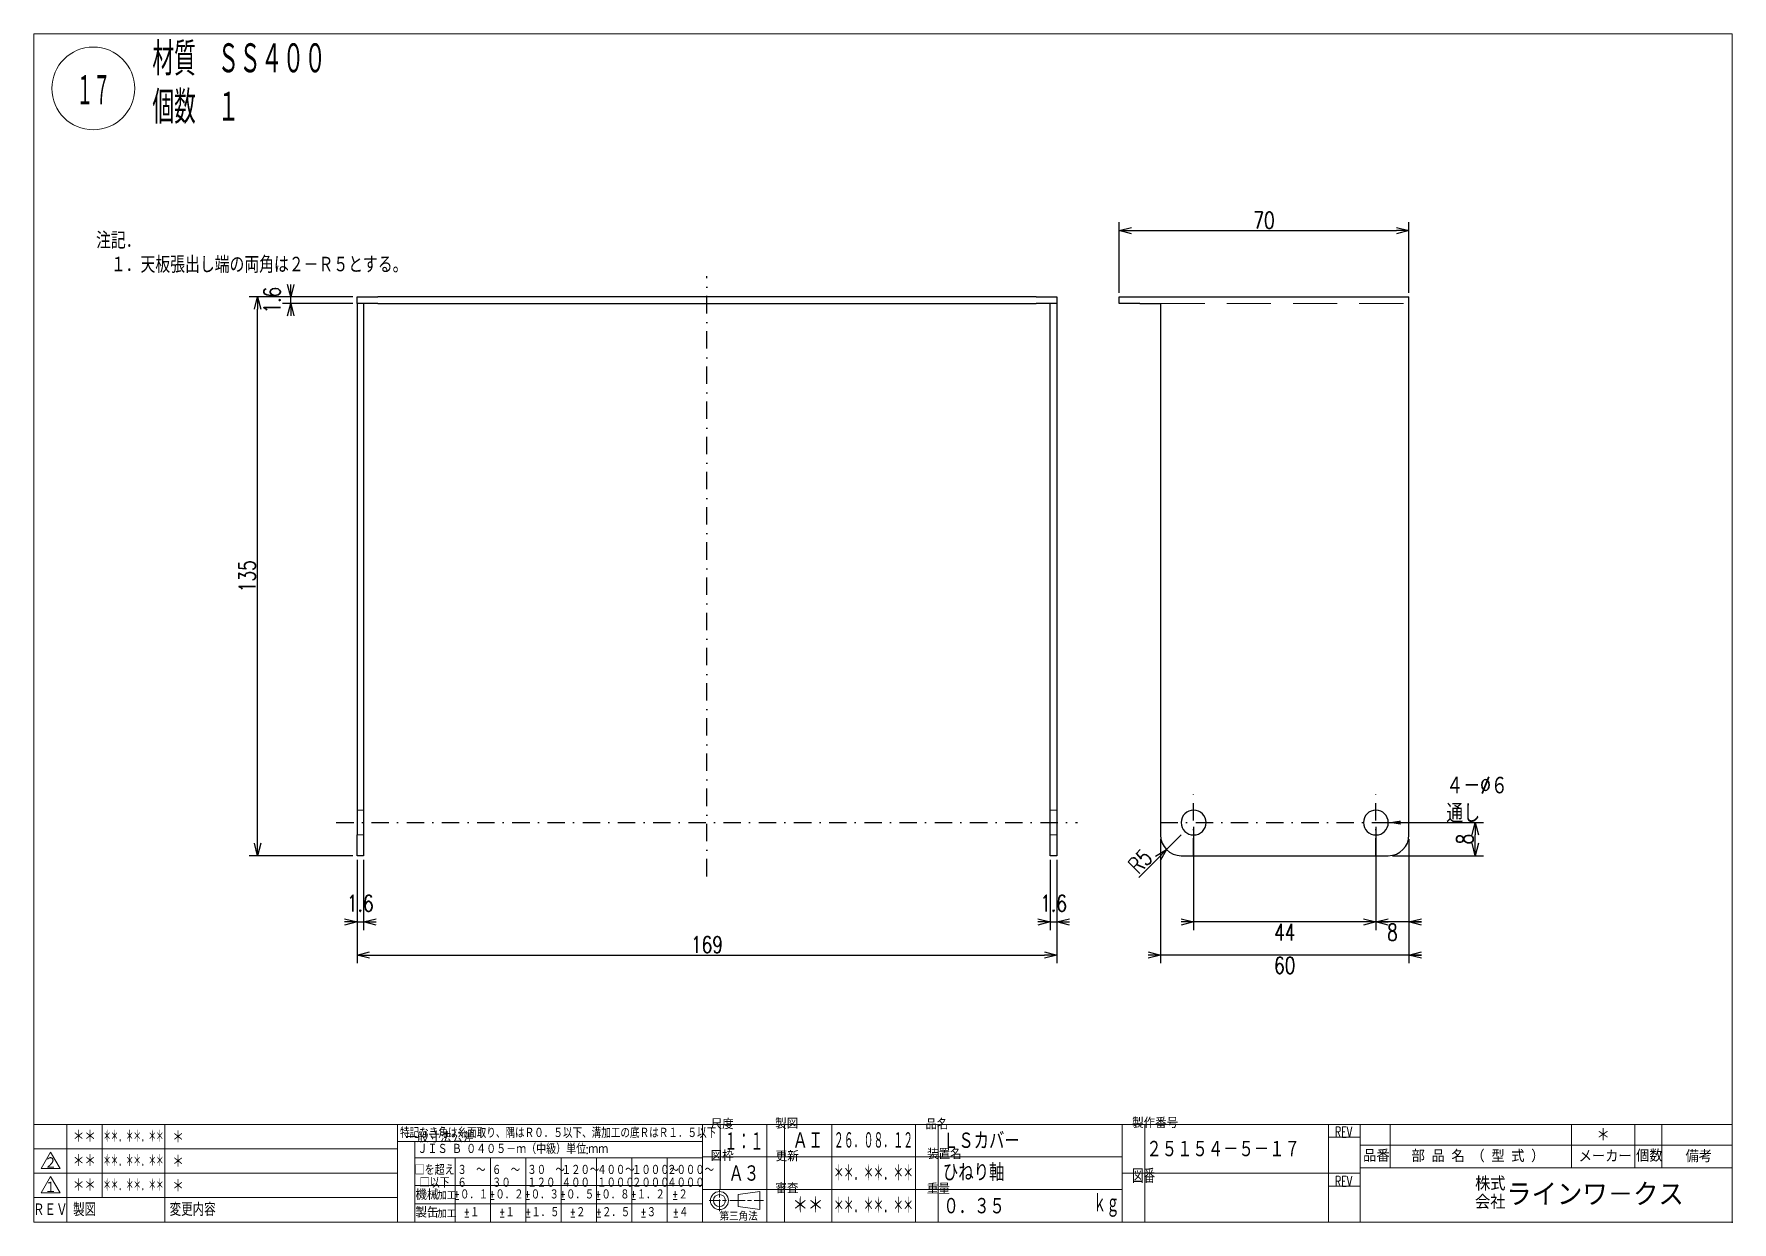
# Model space of a CAD drawing. Header units: millimetres. Extents: x 5 to 415, y 5 to 292.
import ezdxf

# ---------------------------------------------------------------- set-up
doc = ezdxf.new("R2010")
doc.units = ezdxf.units.MM
doc.header["$LTSCALE"] = 8.4
doc.linetypes.add('DASHDOT', pattern=[1, 0.5, -0.25, 0, -0.25])
doc.linetypes.add('HIDDEN', pattern=[1.905, 1.27, -0.635])
for name, color, linetype in [('1', 7, 'CONTINUOUS'), ('2', 7, 'CONTINUOUS'), ('254', 7, 'CONTINUOUS')]:
    doc.layers.add(name, color=color, linetype=linetype)
doc.styles.add('GMM001', font='txt.shx', dxfattribs={"bigfont": 'bigfont.shx'})
doc.styles.add('GMM003', font='txt.shx', dxfattribs={"width": 0.91125, "bigfont": 'bigfont.shx'})
doc.styles.add('GMM004', font='txt.shx', dxfattribs={"width": 0.666667, "bigfont": 'bigfont.shx'})
doc.styles.add('GMM007', font='txt.shx', dxfattribs={"width": 0.625, "bigfont": 'bigfont.shx'})
doc.styles.add('GMM008', font='txt.shx', dxfattribs={"width": 0.8, "bigfont": 'bigfont.shx'})
doc.styles.add('GMM009', font='txt.shx', dxfattribs={"width": 0.493827, "bigfont": 'bigfont.shx'})
doc.styles.add('GMM010', font='txt.shx', dxfattribs={"width": 0.7, "bigfont": 'bigfont.shx'})
doc.styles.add('GMM011', font='txt.shx', dxfattribs={"width": 0.95, "bigfont": 'bigfont.shx'})
doc.styles.add('GMM012', font='txt.shx', dxfattribs={"width": 1.066667, "bigfont": 'bigfont.shx'})
doc.styles.add('GMM014', font='txt.shx', dxfattribs={"width": 0.827273, "bigfont": 'bigfont.shx'})
doc.styles.add('GMM015', font='txt.shx', dxfattribs={"width": 0.411523, "bigfont": 'bigfont.shx'})
doc.styles.add('STANDARD1', font='TXT', dxfattribs={"bigfont": 'BIGFONT'})
doc.styles.add('VF001', font='txt.shx', dxfattribs={"width": 0.548697})
doc.styles.add('VF002', font='txt.shx', dxfattribs={"width": 0.428571})
doc.styles.add('VF003', font='txt.shx', dxfattribs={"width": 0.75})
doc.dimstyles.new('GEN001', dxfattribs={"dimtxt": 4, "dimasz": 3, "dimexe": 2, "dimexo": 1, "dimgap": 0.5, "dimtad": 3, "dimdsep": 46, "dimtxsty": 'VF003', "dimblk1": 'OPEN30', "dimblk2": 'OPEN30', "dimsah": 1, "dimcen": 1, "dimclrd": 3, "dimclre": 3, "dimclrt": 7, "dimazin": 3, "dimtfac": 1, "dimtmove": 0, "dimatfit": 3})
doc.dimstyles.new('GEN002', dxfattribs={"dimtxt": 4, "dimasz": 3, "dimexe": 2, "dimexo": 1, "dimgap": 0.5, "dimtad": 3, "dimdsep": 46, "dimtxsty": 'VF003', "dimblk1": 'OPEN30', "dimblk2": 'OPEN30', "dimsah": 1, "dimcen": 1, "dimclrd": 3, "dimclre": 3, "dimclrt": 7, "dimazin": 3, "dimtfac": 1, "dimtmove": 0, "dimatfit": 3})
doc.dimstyles.new('GEN003', dxfattribs={"dimtxt": 4, "dimasz": 3, "dimexe": 2, "dimexo": 1, "dimgap": 0.5, "dimtad": 3, "dimdsep": 46, "dimtxsty": 'VF003', "dimblk1": 'OPEN30', "dimblk2": 'OPEN30', "dimsah": 1, "dimcen": 1, "dimclrd": 3, "dimclre": 3, "dimclrt": 7, "dimazin": 3, "dimtfac": 1, "dimtmove": 0, "dimatfit": 3})
doc.dimstyles.new('GEN004', dxfattribs={"dimtxt": 4, "dimasz": 3, "dimexe": 2, "dimexo": 1, "dimgap": 0.5, "dimtad": 3, "dimdsep": 46, "dimtxsty": 'VF003', "dimblk1": 'OPEN30', "dimblk2": 'OPEN30', "dimsah": 1, "dimcen": 1, "dimclrd": 3, "dimclre": 3, "dimclrt": 7, "dimazin": 3, "dimtfac": 1, "dimtmove": 0, "dimatfit": 3})
doc.dimstyles.new('GEN005', dxfattribs={"dimtxt": 4, "dimasz": 3, "dimexe": 2, "dimexo": 1, "dimgap": 0.5, "dimtad": 3, "dimdsep": 46, "dimtxsty": 'VF003', "dimblk1": 'OPEN30', "dimblk2": 'OPEN30', "dimsah": 1, "dimcen": 1, "dimclrd": 3, "dimclre": 3, "dimclrt": 7, "dimazin": 3, "dimtfac": 1, "dimtmove": 0, "dimatfit": 3})
doc.dimstyles.new('GEN006', dxfattribs={"dimtxt": 4, "dimasz": 3, "dimexe": 2, "dimexo": 1, "dimgap": 0.5, "dimtad": 3, "dimdsep": 46, "dimtxsty": 'VF003', "dimblk1": 'OPEN30', "dimblk2": 'OPEN30', "dimsah": 1, "dimcen": 1, "dimclrd": 3, "dimclre": 3, "dimclrt": 7, "dimazin": 3, "dimtfac": 1, "dimtmove": 0, "dimatfit": 3})
doc.dimstyles.new('GEN007', dxfattribs={"dimtxt": 4, "dimasz": 3, "dimexe": 2, "dimexo": 1, "dimgap": 0.5, "dimtad": 3, "dimdsep": 46, "dimtxsty": 'VF003', "dimblk1": 'OPEN30', "dimblk2": 'OPEN30', "dimsah": 1, "dimcen": 1, "dimclrd": 3, "dimclre": 3, "dimclrt": 7, "dimazin": 3, "dimtfac": 1, "dimtmove": 0, "dimatfit": 3})
doc.dimstyles.new('GEN008', dxfattribs={"dimtxt": 4, "dimasz": 3, "dimexe": 2, "dimexo": 1, "dimgap": 0.5, "dimtad": 3, "dimdsep": 46, "dimtxsty": 'VF003', "dimblk1": 'OPEN30', "dimblk2": 'OPEN30', "dimsah": 1, "dimcen": 1, "dimclrd": 3, "dimclre": 3, "dimclrt": 7, "dimazin": 3, "dimtfac": 1, "dimtmove": 0, "dimatfit": 3})
doc.dimstyles.new('GEN009', dxfattribs={"dimtxt": 4, "dimasz": 3, "dimexe": 2, "dimexo": 1, "dimgap": 0.5, "dimtad": 3, "dimdsep": 46, "dimtxsty": 'VF003', "dimblk1": 'OPEN30', "dimblk2": 'OPEN30', "dimsah": 1, "dimcen": 1, "dimclrd": 3, "dimclre": 3, "dimclrt": 7, "dimazin": 3, "dimtfac": 1, "dimtmove": 0, "dimatfit": 3})
doc.dimstyles.new('GEN010', dxfattribs={"dimtxt": 4, "dimasz": 3, "dimexe": 2, "dimexo": 1, "dimgap": 0.5, "dimtad": 3, "dimdsep": 46, "dimtxsty": 'VF003', "dimblk1": 'OPEN30', "dimblk2": 'OPEN30', "dimsah": 1, "dimcen": 1, "dimclrd": 3, "dimclre": 3, "dimclrt": 7, "dimazin": 3, "dimtfac": 1, "dimtmove": 0, "dimatfit": 3})
doc.dimstyles.new('GEN011', dxfattribs={"dimtxt": 4, "dimasz": 3, "dimexe": 2, "dimexo": 1, "dimgap": 0.5, "dimtad": 3, "dimdsep": 46, "dimtxsty": 'VF003', "dimblk1": 'OPEN30', "dimblk2": 'OPEN30', "dimsah": 1, "dimcen": 1, "dimclrd": 3, "dimclre": 3, "dimclrt": 7, "dimazin": 3, "dimtfac": 1, "dimtmove": 0, "dimatfit": 3})
doc.dimstyles.new('GENLDR', dxfattribs={"dimtxt": 4, "dimasz": 3, "dimexe": 2, "dimexo": 1, "dimgap": 0.5, "dimtad": 3, "dimdsep": 46, "dimtxsty": 'VF003', "dimblk1": 'OPEN30', "dimblk2": 'OPEN30', "dimsah": 1, "dimcen": 1, "dimclrd": 3, "dimclre": 3, "dimclrt": 7, "dimazin": 3, "dimtfac": 1, "dimtmove": 0, "dimatfit": 3})

# ---------------------------------------------------------------- blocks, each defined once
blk = doc.blocks.new('BLOCK004')
at = {"layer": '2', "color": 7, "linetype": 'CONTINUOUS', "lineweight": 20}
for p, q in [((170.52, 12.75), (170.52, 12.12)), ((168.04, 10.2), (170.8, 10.2)), ((170.52, 11.88), (170.52, 10.97)), ((170.52, 10.45), (170.52, 7.67)), ((171.25, 10.2), (172.2, 10.2)), ((172.99, 10.2), (176.68, 10.2)), ((177.3, 10.2), (178.25, 10.2)), ((178.92, 10.2), (181.17, 10.2))]:
    blk.add_line(p, q, dxfattribs=at)
blk.add_lwpolyline([(175.06, 11.63), (180.26, 12.38), (180.26, 8.02), (175.06, 8.76)], close=True, dxfattribs=at)
for radius in [2.18, 1.44]:
    blk.add_circle((170.52, 10.2), radius, dxfattribs=at)
blk = doc.blocks.new('BLOCK005')
at = {"layer": '2', "color": 3, "linetype": 'CONTINUOUS', "lineweight": 9}
for p, q in [((92.76, 24.47), (166.44, 24.47)), ((96.97, 20.55), (166.44, 20.55)), ((106.7, 20.55), (106.7, 5)), ((115.24, 20.55), (115.24, 5)), ((123.77, 20.55), (123.77, 5)), ((132.3, 20.55), (132.3, 5)), ((140.84, 20.55), (140.84, 5)), ((149.37, 20.55), (149.37, 5)), ((157.9, 20.55), (157.9, 5)), ((96.97, 13.85), (106.7, 13.85)), ((106.7, 13.85), (115.24, 13.85)), ((115.24, 13.85), (123.77, 13.85)), ((123.77, 13.85), (132.3, 13.85)), ((132.3, 13.85), (140.84, 13.85)), ((140.84, 13.85), (149.37, 13.85)), ((149.37, 13.85), (157.9, 13.85)), ((157.9, 13.85), (166.44, 13.85)), ((96.97, 9.42), (106.7, 9.42)), ((106.7, 9.42), (115.24, 9.42)), ((115.24, 9.42), (123.77, 9.42)), ((123.77, 9.42), (132.3, 9.42)), ((132.3, 9.42), (140.84, 9.42)), ((140.84, 9.42), (149.37, 9.42)), ((149.37, 9.42), (157.9, 9.42)), ((157.9, 9.42), (166.44, 9.42))]:
    blk.add_line(p, q, dxfattribs=at)
at = {"layer": '2', "color": 1, "linetype": 'CONTINUOUS', "lineweight": 15}
blk.add_lwpolyline([(92.76, 5), (166.44, 5), (166.44, 28.59), (92.76, 28.59)], close=True, dxfattribs=at)
at = {"layer": '254', "color": 3, "linetype": 'CONTINUOUS', "lineweight": 9}
blk.add_line((96.97, 5), (96.97, 24.47), dxfattribs=at)
at = {"layer": '254', "color": 3, "lineweight": 9, "style": 'STANDARD1', "width": 1.0935}
blk.add_text('一般寸法公差', height=2.311, dxfattribs=at).set_placement((94.7, 24.26))
at = {"layer": '254', "color": 3, "lineweight": 9, "insert": (93.39, 26.56), "char_height": 2.5425, "attachment_point": 4, "line_spacing_factor": 0.8, "style": 'GMM014'}
blk.add_mtext('\\T1.000000;特記なき角は糸面取り、隅はＲ０．５以下、溝加工の底ＲはＲ１．５以下', dxfattribs=at)
at = {"layer": '254', "color": 7, "lineweight": 20, "line_spacing_factor": 0.8}
for s, insert, char_height, attachment_point, style in [('\\W0.950000;\\T1.000000;ＪＩＳ\\W0.475000;\\T1.000000; \\W0.950000;\\T1.000000;Ｂ\\W0.475000;\\T1.000000; \\W0.950000;\\T1.000000;０４０５－ｍ（中級）単位\\W0.475000;\\T1.000000;:\\W0.950000;\\T1.000000;ｍｍ', (97.62, 22.59), 2.31134, 4, 'GMM011'), ('{\\T1.000000;□を超え}\\P{\\T1.000000;□以下}', (101.75, 18.7), 2.3113, 2, 'GMM011'), ('{\\T1.000000;３\u3000～}\\P{\\T1.000000;６}', (107.24, 18.7), 2.3113, 1, 'GMM010'), ('{\\T1.000000;６\u3000～}\\P{\\T1.000000;３０}', (115.59, 18.7), 2.3113, 1, 'GMM010'), ('{\\T1.000000;３０\u3000～}\\P{\\T1.000000;１２０}', (124.12, 18.7), 2.3113, 1, 'GMM010'), ('{\\T1.000000;１２０～}\\P{\\T1.000000;４００}', (132.43, 18.7), 2.3113, 1, 'GMM010'), ('{\\T1.000000;４００～}\\P{\\T1.000000;１０００}', (140.98, 18.7), 2.3113, 1, 'GMM010'), ('{\\T1.000000;１０００～}\\P{\\T1.000000;２０００}', (149.4, 18.7), 2.3113, 1, 'GMM010'), ('{\\T1.000000;２０００～}\\P{\\T1.000000;４０００}', (157.88, 18.7), 2.3113, 1, 'GMM010'), ('\\T1.000000;機械', (99.9, 11.63), 2.5425, 5, 'GMM001'), ('\\T1.000000;加工', (104.68, 11.34), 1.7335, 5, 'GMM012'), ('%%p\\T1.000000;０．１', (110.51, 11.63), 2.3113, 5, 'GMM010'), ('%%p\\T1.000000;０．２', (119.05, 11.63), 2.3113, 5, 'GMM010'), ('%%p\\T1.000000;０．３', (127.58, 11.63), 2.3113, 5, 'GMM010'), ('%%p\\T1.000000;０．５', (136.11, 11.63), 2.3113, 5, 'GMM010'), ('%%p\\T1.000000;０．８', (144.65, 11.63), 2.3113, 5, 'GMM010'), ('%%p\\T1.000000;１．２', (153.18, 11.63), 2.3113, 5, 'GMM010'), ('%%p\\T1.000000;２', (160.98, 11.63), 2.3113, 5, 'GMM010'), ('\\T1.000000;製缶', (99.9, 7.34), 2.5425, 5, 'GMM001'), ('%%p\\T1.000000;１', (110.66, 7.34), 2.3113, 5, 'GMM010'), ('%%p\\T1.000000;１', (119.2, 7.34), 2.3113, 5, 'GMM010'), ('%%p\\T1.000000;１．５', (127.73, 7.34), 2.3113, 5, 'GMM010'), ('%%p\\T1.000000;２', (136.26, 7.34), 2.3113, 5, 'GMM010'), ('%%p\\T1.000000;２．５', (144.8, 7.34), 2.3113, 5, 'GMM010'), ('%%p\\T1.000000;３', (153.33, 7.34), 2.3113, 5, 'GMM010'), ('%%p\\T1.000000;４', (161.13, 7.34), 2.3113, 5, 'GMM010'), ('\\T1.000000;加工', (104.68, 6.91), 1.7335, 5, 'GMM012')]:
    blk.add_mtext(s, dxfattribs=dict(at, insert=insert, char_height=char_height, attachment_point=attachment_point, style=style))
blk = doc.blocks.new('BLOCK006')
at = {"layer": '254', "color": 1, "linetype": 'CONTINUOUS', "lineweight": 15}
for p, q in [((9.02, 15.97), (6.7, 12.03)), ((9.02, 15.97), (11.33, 12.03)), ((11.33, 12.03), (6.7, 12.03))]:
    blk.add_line(p, q, dxfattribs=at)
at = {"layer": '254', "color": 7, "lineweight": 20, "insert": (9.02, 13.39), "char_height": 2.8434, "attachment_point": 5, "line_spacing_factor": 0.8, "style": 'GMM001'}
blk.add_mtext('\\T1.000000;１', dxfattribs=at)
blk = doc.blocks.new('BLOCK007')
at = {"layer": '254', "color": 1, "linetype": 'CONTINUOUS', "lineweight": 15}
for p, q in [((9.02, 21.86), (6.7, 17.93)), ((9.02, 21.86), (11.33, 17.93)), ((11.33, 17.93), (6.7, 17.93))]:
    blk.add_line(p, q, dxfattribs=at)
at = {"layer": '254', "color": 7, "lineweight": 20, "insert": (9.02, 19.29), "char_height": 2.8434, "attachment_point": 5, "line_spacing_factor": 0.8, "style": 'GMM001'}
blk.add_mtext('\\T1.000000;２', dxfattribs=at)
blk = doc.blocks.new('_OPEN30')
at = {"color": 0, "linetype": 'BYBLOCK'}
blk.add_line((0, 0), (-1, 0), dxfattribs=at)
blk.add_lwpolyline([(-1, 0.26), (0, 0), (-1, -0.26)], dxfattribs=at)
blk = doc.blocks.new('*D1')
at = {"color": 3}
for p, q in [((83, 92.5), (83, 75.5)), ((84.6, 92.5), (84.6, 75.5)), ((83, 77.5), (84.6, 77.5))]:
    blk.add_line(p, q, dxfattribs=at)
at = {"layer": 'Defpoints'}
for p in [(83, 93.5), (84.6, 93.5), (83, 77.5)]:
    blk.add_point(p, dxfattribs=at)
at = {"layer": '1', "color": 3, "xscale": 3, "yscale": 3}
blk.add_blockref('_OPEN30', (83, 77.5), dxfattribs=at)
at = {"layer": '1', "color": 3, "xscale": 3, "yscale": 3, "rotation": 180}
blk.add_blockref('_OPEN30', (84.6, 77.5), dxfattribs=at)
at = {"layer": '1', "color": 7, "insert": (83.8, 82), "char_height": 4, "attachment_point": 5, "style": 'VF003'}
blk.add_mtext('1.6', dxfattribs=at)
blk = doc.blocks.new('*D2')
at = {"color": 3}
for p, q in [((250.4, 92.5), (250.4, 75.5)), ((252, 92.5), (252, 75.5)), ((250.4, 77.5), (252, 77.5))]:
    blk.add_line(p, q, dxfattribs=at)
at = {"layer": 'Defpoints'}
for p in [(250.4, 93.5), (252, 93.5), (250.4, 77.5)]:
    blk.add_point(p, dxfattribs=at)
at = {"layer": '1', "color": 3, "xscale": 3, "yscale": 3}
blk.add_blockref('_OPEN30', (250.4, 77.5), dxfattribs=at)
at = {"layer": '1', "color": 3, "xscale": 3, "yscale": 3, "rotation": 180}
blk.add_blockref('_OPEN30', (252, 77.5), dxfattribs=at)
at = {"layer": '1', "color": 7, "insert": (251.2, 82), "char_height": 4, "attachment_point": 5, "style": 'VF003'}
blk.add_mtext('1.6', dxfattribs=at)
blk = doc.blocks.new('*D3')
at = {"color": 3}
for p, q in [((83, 92.5), (83, 67.5)), ((252, 92.5), (252, 67.5)), ((86, 69.5), (249, 69.5))]:
    blk.add_line(p, q, dxfattribs=at)
at = {"layer": 'Defpoints'}
for p in [(83, 93.5), (252, 93.5), (83, 69.5)]:
    blk.add_point(p, dxfattribs=at)
at = {"layer": '1', "color": 3, "xscale": 3, "yscale": 3, "rotation": 180}
blk.add_blockref('_OPEN30', (83, 69.5), dxfattribs=at)
at = {"layer": '1', "color": 3, "xscale": 3, "yscale": 3}
blk.add_blockref('_OPEN30', (252, 69.5), dxfattribs=at)
at = {"layer": '1', "color": 7, "insert": (167.5, 72), "char_height": 4, "attachment_point": 5, "style": 'VF003'}
blk.add_mtext('169', dxfattribs=at)
blk = doc.blocks.new('*D4')
at = {"color": 3}
for p, q in [((82, 228.5), (65, 228.5)), ((82, 226.9), (65, 226.9)), ((67, 226.9), (67, 228.5))]:
    blk.add_line(p, q, dxfattribs=at)
at = {"layer": 'Defpoints'}
for p in [(67, 226.9), (83, 228.5), (83, 226.9)]:
    blk.add_point(p, dxfattribs=at)
at = {"layer": '1', "color": 3, "xscale": 3, "yscale": 3}
for p, rotation in [((67, 228.5), 270), ((67, 226.9), 90)]:
    blk.add_blockref('_OPEN30', p, dxfattribs=dict(at, rotation=rotation))
at = {"layer": '1', "color": 7, "insert": (62.5, 227.7), "char_height": 4, "attachment_point": 5, "rotation": 90, "style": 'VF003'}
blk.add_mtext('1.6', dxfattribs=at)
blk = doc.blocks.new('*D5')
at = {"color": 3}
for p, q in [((82, 228.5), (57, 228.5)), ((59, 96.5), (59, 225.5)), ((82, 93.5), (57, 93.5))]:
    blk.add_line(p, q, dxfattribs=at)
at = {"layer": 'Defpoints'}
for p in [(83, 228.5), (59, 93.5), (83, 93.5)]:
    blk.add_point(p, dxfattribs=at)
at = {"layer": '1', "color": 3, "xscale": 3, "yscale": 3}
for p, rotation in [((59, 228.5), 90), ((59, 93.5), 270)]:
    blk.add_blockref('_OPEN30', p, dxfattribs=dict(at, rotation=rotation))
at = {"layer": '1', "color": 7, "insert": (56.5, 161), "char_height": 4, "attachment_point": 5, "rotation": 90, "style": 'VF003'}
blk.add_mtext('135', dxfattribs=at)
blk = doc.blocks.new('*D6')
at = {"color": 3}
for p, q in [((267, 229.5), (267, 246.5)), ((337, 229.5), (337, 246.5)), ((270, 244.5), (334, 244.5))]:
    blk.add_line(p, q, dxfattribs=at)
at = {"layer": 'Defpoints'}
for p in [(267, 244.5), (267, 228.5), (337, 228.5)]:
    blk.add_point(p, dxfattribs=at)
at = {"layer": '1', "color": 3, "xscale": 3, "yscale": 3, "rotation": 180}
blk.add_blockref('_OPEN30', (267, 244.5), dxfattribs=at)
at = {"layer": '1', "color": 3, "xscale": 3, "yscale": 3}
blk.add_blockref('_OPEN30', (337, 244.5), dxfattribs=at)
at = {"layer": '1', "color": 7, "insert": (302, 247), "char_height": 4, "attachment_point": 5, "style": 'VF003'}
blk.add_mtext('70', dxfattribs=at)
blk = doc.blocks.new('*D7')
at = {"color": 3}
for p, q in [((329, 100.5), (329, 75.5)), ((337, 97.5), (337, 75.5)), ((340, 77.5), (326, 77.5))]:
    blk.add_line(p, q, dxfattribs=at)
at = {"layer": 'Defpoints'}
for p in [(329, 101.5), (337, 98.5), (337, 77.5)]:
    blk.add_point(p, dxfattribs=at)
at = {"layer": '1', "color": 3, "xscale": 3, "yscale": 3}
blk.add_blockref('_OPEN30', (329, 77.5), dxfattribs=at)
at = {"layer": '1', "color": 3, "xscale": 3, "yscale": 3, "rotation": 180}
blk.add_blockref('_OPEN30', (337, 77.5), dxfattribs=at)
at = {"layer": '1', "color": 7, "insert": (333, 75), "char_height": 4, "attachment_point": 5, "style": 'VF003'}
blk.add_mtext('8', dxfattribs=at)
blk = doc.blocks.new('*D8')
at = {"color": 3}
for p, q in [((285, 100.5), (285, 75.5)), ((329, 100.5), (329, 75.5)), ((332, 77.5), (282, 77.5))]:
    blk.add_line(p, q, dxfattribs=at)
at = {"layer": 'Defpoints'}
for p in [(285, 101.5), (329, 101.5), (329, 77.5)]:
    blk.add_point(p, dxfattribs=at)
at = {"layer": '1', "color": 3, "xscale": 3, "yscale": 3}
blk.add_blockref('_OPEN30', (285, 77.5), dxfattribs=at)
at = {"layer": '1', "color": 3, "xscale": 3, "yscale": 3, "rotation": 180}
blk.add_blockref('_OPEN30', (329, 77.5), dxfattribs=at)
at = {"layer": '1', "color": 7, "insert": (307, 75), "char_height": 4, "attachment_point": 5, "style": 'VF003'}
blk.add_mtext('44', dxfattribs=at)
blk = doc.blocks.new('*D9')
at = {"color": 3}
for p, q in [((277, 97.5), (277, 67.5)), ((337, 97.5), (337, 67.5)), ((340, 69.5), (274, 69.5))]:
    blk.add_line(p, q, dxfattribs=at)
at = {"layer": 'Defpoints'}
for p in [(277, 98.5), (337, 98.5), (337, 69.5)]:
    blk.add_point(p, dxfattribs=at)
at = {"layer": '1', "color": 3, "xscale": 3, "yscale": 3}
blk.add_blockref('_OPEN30', (277, 69.5), dxfattribs=at)
at = {"layer": '1', "color": 3, "xscale": 3, "yscale": 3, "rotation": 180}
blk.add_blockref('_OPEN30', (337, 69.5), dxfattribs=at)
at = {"layer": '1', "color": 7, "insert": (307, 67), "char_height": 4, "attachment_point": 5, "style": 'VF003'}
blk.add_mtext('60', dxfattribs=at)
blk = doc.blocks.new('*D10')
at = {"color": 3}
for p, q in [((330, 101.5), (355, 101.5)), ((353, 96.5), (353, 98.5)), ((333, 93.5), (355, 93.5))]:
    blk.add_line(p, q, dxfattribs=at)
at = {"layer": 'Defpoints'}
for p in [(329, 101.5), (332, 93.5), (353, 93.5)]:
    blk.add_point(p, dxfattribs=at)
at = {"layer": '1', "color": 3, "xscale": 3, "yscale": 3}
for p, rotation in [((353, 101.5), 90), ((353, 93.5), 270)]:
    blk.add_blockref('_OPEN30', p, dxfattribs=dict(at, rotation=rotation))
at = {"layer": '1', "color": 7, "insert": (350.5, 97.5), "char_height": 4, "attachment_point": 5, "rotation": 90, "style": 'VF003'}
blk.add_mtext('8', dxfattribs=at)
blk = doc.blocks.new('*D11')
at = {"color": 3}
for p, q in [((282, 98.5), (278.46, 94.96)), ((276.34, 92.84), (271.75, 88.25))]:
    blk.add_line(p, q, dxfattribs=at)
at = {"layer": 'Defpoints'}
for p in [(282, 98.5), (278.46, 94.96)]:
    blk.add_point(p, dxfattribs=at)
at = {"layer": '1', "color": 3, "xscale": 3, "yscale": 3, "rotation": 44.99999999999977}
blk.add_blockref('_OPEN30', (278.46, 94.96), dxfattribs=at)
at = {"layer": '1', "color": 7, "insert": (272.1, 92.14), "char_height": 4, "attachment_point": 5, "rotation": 45, "style": 'VF003'}
blk.add_mtext('R5', dxfattribs=at)

msp = doc.modelspace()

# ---------------------------------------------------------------- linework, layer by layer
at = {"color": 3, "linetype": 'DASHDOT'}
for p, q in [((167.5, 88.5), (167.5, 233.5)), ((285, 93.5), (285, 109.5)), ((329, 93.5), (329, 109.5)), ((78, 101.5), (257, 101.5)), ((277, 101.5), (337, 101.5))]:
    msp.add_line(p, q, dxfattribs=at)
at = {"color": 7, "linetype": 'Continuous', "lineweight": 25}
for p, q in [((83, 226.9), (83, 228.5)), ((83, 228.5), (88, 228.5)), ((88, 226.9), (83, 226.9)), ((83, 226.9), (83, 98.5)), ((84.6, 226.9), (84.6, 98.5)), ((247, 228.5), (88, 228.5)), ((88, 226.9), (247, 226.9)), ((247, 228.5), (252, 228.5)), ((252, 226.9), (247, 226.9)), ((250.4, 98.5), (250.4, 226.9)), ((252, 228.5), (252, 226.9)), ((252, 226.9), (252, 98.5)), ((267, 226.9), (267, 228.5)), ((267, 228.5), (272, 228.5)), ((272, 226.9), (267, 226.9)), ((272, 228.5), (337, 228.5)), ((272, 226.9), (277, 226.9)), ((277, 226.9), (277, 98.5)), ((337, 98.5), (337, 228.5)), ((83, 93.5), (83, 98.5)), ((84.6, 98.5), (84.6, 93.5)), ((250.4, 93.5), (250.4, 98.5)), ((252, 98.5), (252, 93.5)), ((84.6, 93.5), (83, 93.5)), ((252, 93.5), (250.4, 93.5)), ((282, 93.5), (332, 93.5))]:
    msp.add_line(p, q, dxfattribs=at)
at = {"color": 7, "linetype": 'HIDDEN', "lineweight": 18}
for p, q in [((277, 226.9), (337, 226.9)), ((84.6, 104.5), (83, 104.5)), ((252, 104.5), (250.4, 104.5)), ((83, 98.5), (84.6, 98.5)), ((250.4, 98.5), (252, 98.5))]:
    msp.add_line(p, q, dxfattribs=at)
at = {"color": 7, "linetype": 'Continuous', "lineweight": 25}
for centre, radius, start, end in [((285, 101.5), 3, 0, 180), ((329, 101.5), 3, 0, 180), ((282, 98.5), 5, 180, -90), ((285, 101.5), 3, 180, 0), ((329, 101.5), 3, 180, 0), ((332, 98.5), 5, -90, 0)]:
    msp.add_arc(centre, radius, start, end, dxfattribs=at)
at = {"layer": '1', "color": 3, "linetype": 'CONTINUOUS', "lineweight": 9}
for p, q in [((92.76, 28.59), (92.76, 5)), ((166.437, 28.59), (202.243, 28.59)), ((217.829, 28.59), (202.243, 28.59)), ((267.713, 28.59), (267.713, 5)), ((325.18, 25.412), (325.18, 5)), ((182.023, 20.726), (217.829, 20.726)), ((182.023, 12.863), (217.829, 12.863))]:
    msp.add_line(p, q, dxfattribs=at)
at = {"layer": '1', "color": 7, "linetype": 'CONTINUOUS', "lineweight": 20}
msp.add_lwpolyline([(5, 292), (5, 5), (415, 5), (415, 292)], close=True, dxfattribs=at)
at = {"layer": '1', "color": 3}
msp.add_point((415, 5), dxfattribs=at)
at = {"layer": '2', "color": 3, "linetype": 'CONTINUOUS', "lineweight": 9}
for p, q in [((166.437, 20.726), (182.023, 20.726)), ((166.437, 12.863), (182.023, 12.863))]:
    msp.add_line(p, q, dxfattribs=at)
at = {"layer": '254', "color": 3, "linetype": 'CONTINUOUS', "lineweight": 9}
for p, q in [((5, 28.59), (92.76, 28.59)), ((5, 18.526), (5, 28.59)), ((12.898, 22.692), (12.898, 28.554)), ((21.428, 22.692), (21.428, 28.554)), ((36.593, 22.692), (36.593, 28.554)), ((166.437, 20.632), (166.437, 28.59)), ((170.65, 28.59), (170.65, 12.863)), ((181.97, 20.632), (181.97, 28.59)), ((186.236, 20.632), (186.236, 28.59)), ((197.609, 20.632), (197.609, 28.59)), ((217.163, 28.59), (325.18, 28.59)), ((217.829, 5), (217.829, 28.59)), ((223.305, 5), (223.305, 28.59)), ((267.713, 5), (267.713, 28.59)), ((273.189, 16.795), (273.189, 28.59)), ((317.598, 28.589), (317.598, 16.795)), ((317.598, 25.472), (325.18, 25.472)), ((325.18, 23.59), (325.18, 28.59)), ((325.18, 28.59), (415, 28.59)), ((332.47, 23.59), (332.47, 28.59)), ((376.21, 23.59), (376.21, 28.59)), ((391.519, 23.59), (391.519, 28.59)), ((398.08, 23.59), (398.08, 28.59)), ((5, 22.692), (92.76, 22.692)), ((12.898, 16.795), (12.898, 22.657)), ((21.428, 16.795), (21.428, 22.657)), ((36.593, 16.795), (36.593, 22.657)), ((166.437, 12.816), (166.437, 20.632)), ((181.97, 12.816), (181.97, 20.632)), ((186.236, 12.816), (186.236, 20.632)), ((197.609, 12.816), (197.609, 20.632)), ((217.829, 20.726), (267.713, 20.726)), ((325.18, 23.59), (415, 23.59)), ((325.18, 18.122), (325.18, 23.59)), ((332.47, 18.122), (332.47, 23.59)), ((376.21, 18.122), (376.21, 23.59)), ((391.519, 18.122), (391.519, 23.59)), ((398.08, 18.122), (398.08, 23.59)), ((5, 11.804), (5, 18.567)), ((5, 16.795), (92.76, 16.795)), ((12.898, 10.897), (12.898, 16.759)), ((21.428, 10.897), (21.428, 16.759)), ((36.593, 10.897), (36.593, 16.759)), ((267.713, 16.795), (325.18, 16.795)), ((273.189, 5), (273.189, 16.795)), ((317.598, 16.795), (317.598, 5)), ((325.18, 5), (325.18, 18.122)), ((325.18, 18.122), (415, 18.122)), ((166.437, 5), (166.437, 12.816)), ((181.97, 5), (181.97, 12.816)), ((186.236, 5), (186.236, 12.816)), ((197.609, 5), (197.609, 12.816)), ((217.829, 12.863), (267.713, 12.863)), ((317.598, 13.678), (325.18, 13.678)), ((5, 5), (5, 11.763)), ((5, 10.897), (92.76, 10.897)), ((12.898, 5), (12.898, 10.862)), ((36.593, 5), (36.593, 10.862))]:
    msp.add_line(p, q, dxfattribs=at)
at = {"layer": '254', "color": 7, "linetype": 'CONTINUOUS', "lineweight": 20}
msp.add_line((217.829, 5), (217.829, 28.59), dxfattribs=at)
at = {"layer": '254', "color": 3, "linetype": 'CONTINUOUS', "lineweight": 9}
msp.add_circle((19.324, 278.844), 10, dxfattribs=at)

# ---------------------------------------------------------------- block references
for name in ['BLOCK005', 'BLOCK007', 'BLOCK006', 'BLOCK004']:
    msp.add_blockref(name, (0, 0))

# ---------------------------------------------------------------- texts
for s, insert, char_height, attachment_point, style in [('\\T1.000000;材質\u3000ＳＳ４００\u3000\\P\\T1.000000;個数\u3000１', (33.595, 280.001), 7, 4, 'VF001'), ('\\T1.000000;１７', (19.324, 275.03), 7, 8, 'VF002'), ('注記．\\P\u3000１．天板張出し端の両角は２－Ｒ５とする。', (20, 244), 3.5, 1, 'VF003'), ('\\T1.000000;１：１', (176.415, 22.446), 4.2124, 8, 'VF001'), ('\\T1.000000;ＡＩ', (191.878, 22.586), 4.2124, 8, 'GMM008'), ('\\T1.000000;２６．０８．１２', (207.705, 22.586), 4.2124, 8, 'GMM009'), ('\\T1.000000;ＬＳカバー', (224.477, 22.51), 4.2124, 7, 'GMM008'), ('\\T1.000000;２５１５４－５－１７', (273.605, 20.498), 4.2124, 7, 'GMM008'), ('\\T1.000000;＊＊．＊＊．＊＊', (207.705, 14.722), 4.2124, 8, 'GMM009'), ('\\T1.000000;ひねり軸', (224.477, 14.877), 4.2124, 7, 'GMM008'), ('\\T1.000000;０．３５', (224.593, 6.704), 4.21241, 7, 'GMM008')]:
    msp.add_mtext(s, dxfattribs=dict(insert=insert, char_height=char_height, attachment_point=attachment_point, style=style))
at = {"layer": '1', "insert": (346, 101.5), "char_height": 4, "attachment_point": 7, "style": 'VF003'}
msp.add_mtext('\\A1;４－%%c６\\P通し', dxfattribs=at)
at = {"layer": '254', "color": 3, "lineweight": 9, "style": 'STANDARD1'}
for s, p in [('尺度', (168.381, 27.434)), ('製図', (183.966, 27.532)), ('品名', (220.236, 27.409)), ('製作番号', (270.149, 27.713)), ('図枠', (168.381, 19.758)), ('更新', (184.08, 19.653)), ('装置名', (220.638, 20.213)), ('審査', (184.023, 11.916)), ('重量', (220.593, 11.804))]:
    msp.add_text(s, height=2.5274, dxfattribs=at).set_placement(p)
at = {"layer": '254', "color": 3, "lineweight": 9, "style": 'STANDARD1', "width": 0.75}
msp.add_text('図番', height=3.3699, dxfattribs=at).set_placement((270.149, 14.456))
at = {"layer": '254', "color": 7, "lineweight": 20, "line_spacing_factor": 0.8}
for s, insert, char_height, attachment_point, style in [('\\T1.000000;＊＊', (17.163, 24.122), 3.15931, 8, 'GMM008'), ('\\T1.000000;＊＊．＊＊．＊＊', (29.018, 24.122), 3.15931, 8, 'GMM015'), ('\\T1.000000;＊', (38.413, 23.958), 3.15931, 7, 'GMM008'), ('\\T1.000000;＊', (383.879, 24.456), 3.2, 8, 'GMM003'), ('\\T1.000000;＊＊', (17.163, 18.225), 3.15931, 8, 'GMM008'), ('\\T1.000000;＊＊．＊＊．＊＊', (29.018, 18.225), 3.15931, 8, 'GMM015'), ('\\T1.000000;＊', (38.413, 18.061), 3.15931, 7, 'GMM008'), ('\\T1.000000;Ａ３', (176.415, 14.583), 4.21241, 8, 'GMM008'), ('\\T1.000000;＊＊', (17.163, 12.327), 3.15931, 8, 'GMM008'), ('\\T1.000000;＊＊．＊＊．＊＊', (29.018, 12.327), 3.15931, 8, 'GMM015'), ('\\T1.000000;＊', (38.413, 12.164), 3.15931, 7, 'GMM008'), ('{\\T1.000000;株式}\\P{\\T1.000000;会社}', (352.948, 12.053), 3.33976, 4, 'GMM001'), ('\\T1.000000;ラインワ－クス', (360.498, 11.631), 5.56627, 4, 'GMM001'), ('\\T1.000000;＊＊', (191.878, 6.954), 4.21241, 8, 'GMM008'), ('\\T1.000000;＊＊．＊＊．＊＊', (207.705, 6.859), 4.21241, 8, 'GMM009'), ('\\T1.000000;ｋｇ', (267.09, 6.241), 4.62267, 9, 'GMM007')]:
    msp.add_mtext(s, dxfattribs=dict(at, insert=insert, char_height=char_height, attachment_point=attachment_point, style=style))
at = {"layer": '254', "color": 3, "lineweight": 9, "line_spacing_factor": 0.8}
for s, insert, char_height, attachment_point, style in [('\\T1.000000;REV', (319.117, 25.458), 2.52745, 7, 'GMM004'), ('\\T1.000000;品番', (325.919, 19.561), 2.916, 7, 'GMM001'), ('\\T1.500000;部品名（型式）', (354.471, 20.914), 2.916, 5, 'GMM001'), ('\\T1.000000;メーカー', (384.368, 20.914), 2.916, 5, 'GMM001'), ('\\T1.000000;個数', (391.831, 19.561), 2.916, 7, 'GMM001'), ('\\T1.000000;備考', (406.974, 20.914), 2.916, 5, 'GMM001'), ('\\T1.000000;REV', (319.117, 13.592), 2.52745, 7, 'GMM004'), ('\\T1.000000;ＲＥＶ', (8.949, 6.407), 3.15931, 8, 'GMM008'), ('\\T1.000000;製図', (17.228, 6.407), 3.15931, 8, 'GMM008'), ('\\T1.000000;変更内容', (43.316, 6.465), 3.15931, 8, 'GMM008'), ('\\T1.000000;第三角法', (170.511, 5.341), 1.84907, 7, 'GMM001')]:
    msp.add_mtext(s, dxfattribs=dict(at, insert=insert, char_height=char_height, attachment_point=attachment_point, style=style))

# ---------------------------------------------------------------- dimensions: what is measured, and where the dimension line sits
at = {"layer": '1'}
for base, p1, p2, dimstyle, picture, middle in [((267, 244.5), (267, 228.5), (337, 228.5), 'GEN006', '*D6', (302, 247)), ((337, 69.5), (337, 98.5), (277, 98.5), 'GEN009', '*D9', (307, 67)), ((329, 77.5), (329, 101.5), (285, 101.5), 'GEN008', '*D8', (307, 75)), ((337, 77.5), (337, 98.5), (329, 101.5), 'GEN007', '*D7', (333, 75)), ((83, 77.5), (83, 93.5), (84.6, 93.5), 'GEN001', '*D1', (83.8, 82)), ((83, 69.5), (83, 93.5), (252, 93.5), 'GEN003', '*D3', (167.5, 72)), ((250.4, 77.5), (250.4, 93.5), (252, 93.5), 'GEN002', '*D2', (251.2, 82))]:
    dim = msp.add_linear_dim(base=base, p1=p1, p2=p2, dimstyle=dimstyle, dxfattribs=at)
    dim.commit()
    dim.dimension.update_dxf_attribs({"geometry": picture, "text_midpoint": middle})
for base, p1, p2, dimstyle, picture, middle in [((67, 226.9), (83, 226.9), (83, 228.5), 'GEN004', '*D4', (62.5, 227.7)), ((59, 93.5), (83, 93.5), (83, 228.5), 'GEN005', '*D5', (56.5, 161)), ((353, 93.5), (332, 93.5), (329, 101.5), 'GEN010', '*D10', (350.5, 97.5))]:
    dim = msp.add_linear_dim(base=base, p1=p1, p2=p2, angle=90, dimstyle=dimstyle, dxfattribs=at)
    dim.commit()
    dim.dimension.update_dxf_attribs({"geometry": picture, "text_midpoint": middle})
dim = msp.add_radius_dim(center=(282, 98.5), mpoint=(278.464, 94.964), dimstyle='GEN011', override={"dimpost": 'R<>'}, dxfattribs=at)
dim.commit()
dim.dimension.update_dxf_attribs({"geometry": '*D11', "text_midpoint": (272.101, 92.136)})

# ---------------------------------------------------------------- leaders
msp.add_leader([(332, 101.5), (342, 101.5), (346, 101.5)], dimstyle='GENLDR', dxfattribs=at)

doc.saveas('drawing.dxf')
